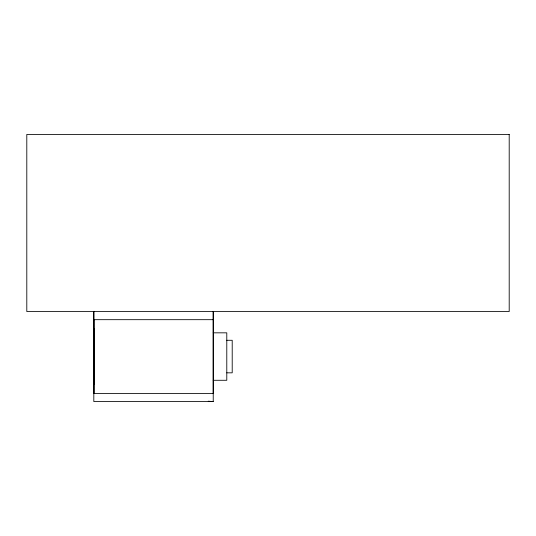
<?xml version="1.0" encoding="UTF-8"?>
<svg xmlns="http://www.w3.org/2000/svg" width="536" height="536" viewBox="0 0 536 536"><rect width="100%" height="100%" fill="white"/><g stroke="black" fill="none" stroke-linecap="round" stroke-linejoin="round"><path stroke-width="0.8" d="M93.673 334.866L93.813 328.662L93.793 334.866M93.813 319.677L213.228 319.677M213.228 332.829L226.788 332.829L226.788 380.285L213.228 380.285M226.788 340.286L232.209 340.286L232.209 372.828L226.788 372.828M93.793 378.255L93.686 330.538L93.813 384.459L93.673 378.255L93.686 382.583M213.228 401.565L93.813 401.565L93.813 311.543L93.813 393.431L213.228 393.431L213.228 311.543L213.228 401.565L208.243 401.203M93.988 319.677L93.988 393.437M509.2 134.436L26.8 134.436L26.8 311.543L509.2 311.543L509.2 134.436"/></g></svg>
